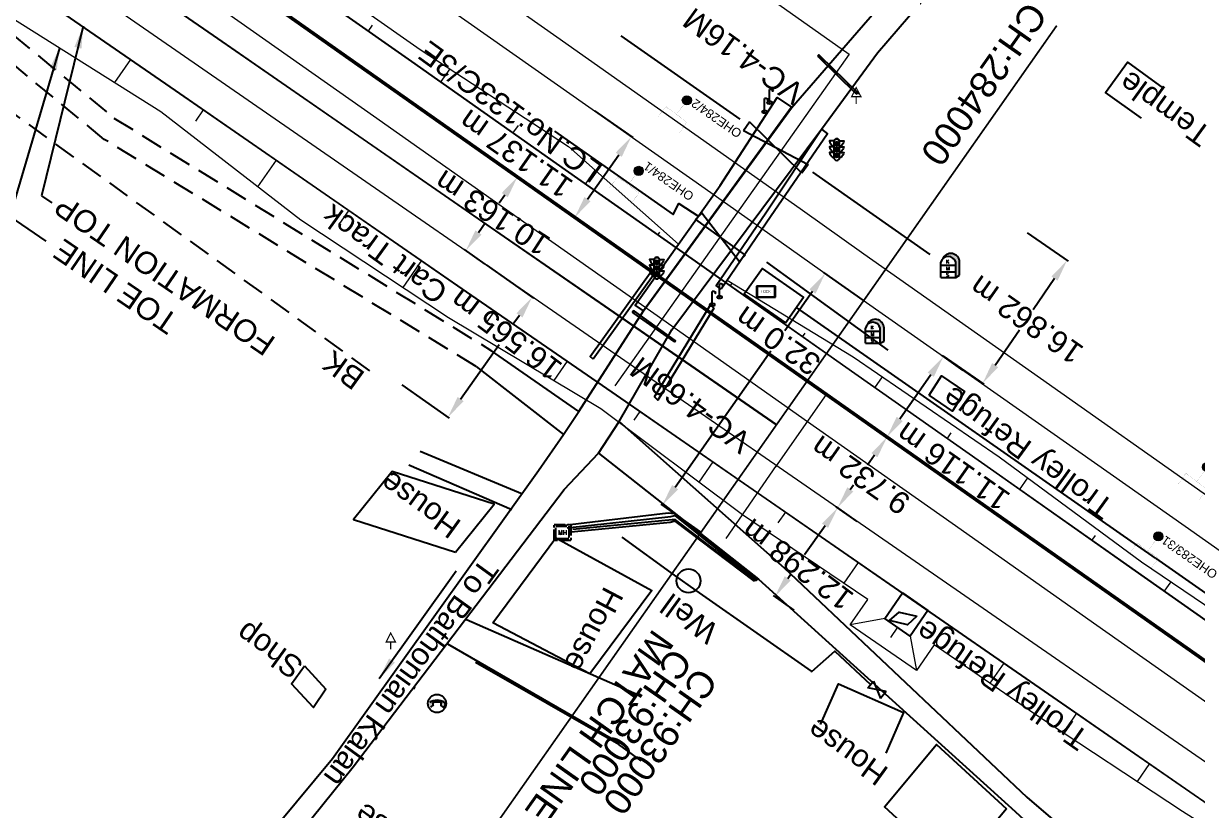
# Model space of a CAD drawing. Header units: metres. Extents: x 644418 to 1306172, y 3366650 to 6747308.
# Drawn here: x 657606.3 to 657739.1, y 3370255.5 to 3370344.5 of the extents above; entities that cross this region are included whole.
import ezdxf
from ezdxf.enums import TextEntityAlignment as Align

# ---------------------------------------------------------------- set-up
doc = ezdxf.new("R2010")
doc.units = ezdxf.units.M
doc.header["$MEASUREMENT"] = 0
for name, pattern in [('CENTER', [2, 1.25, -0.25, 0.25, -0.25]), ('DASHED', [0.75, 0.5, -0.25]), ('PHANTOM', [2.5, 1.25, -0.25, 0.25, -0.25, 0.25, -0.25]), ('PHANTOM2', [1.25, 0.625, -0.125, 0.125, -0.125, 0.125, -0.125])]:
    doc.linetypes.add(name, pattern=pattern)
doc.layers.get('Defpoints').update_dxf_attribs({"lineweight": 0})
for name, color, linetype in [('ARCH', 7, 'Continuous'), ('C-ROAD-CNTR-N', 92, 'Continuous'), ('CART_TRACK', 34, 'Continuous'), ('COMMERCIAL_BLD_PUC', 251, 'Continuous'), ('COMPOUND_WALL', 251, 'Continuous'), ('DFCC Boundary', 6, 'CENTER'), ('Dimension', 10, 'Continuous'), ('DRAIN_BOTTOM', 5, 'Continuous'), ('DRAIN_TOP', 5, 'Continuous'), ('FOOTPATH', 251, 'Continuous'), ('Gate', 251, 'Continuous'), ('GOVT_BUILDING', 251, 'Continuous'), ('GRILL', 251, 'Continuous'), ('KILOMETER_STONE', 251, 'Continuous'), ('LAMP_POST', 7, 'Continuous'), ('LOCK', 251, 'Continuous'), ('Manhole', 251, 'Continuous'), ('MATCH LINE', 7, 'Continuous'), ('PROPOSED DFCC FORMATION LINE', 187, 'Continuous'), ('PROPOSED FORMATION LINE - Connecting line', 187, 'Continuous'), ('PROPOSED FORMATION LINE - PLAN', 187, 'Continuous'), ('RELIGIOUS_PLACE', 251, 'Continuous'), ('RESIDENTIAL_BL_PUC', 251, 'Continuous'), ('RETAINING_WALL', 142, 'Continuous'), ('Side Details', 251, 'Continuous'), ('SIGN_BOARD', 251, 'Continuous'), ('SIGNAL_POST', 8, 'Continuous'), ('SUB_ROAD_EDGE', 34, 'Continuous'), ('TELEPHONE', 251, 'Continuous'), ('Telephone_Pole', 251, 'Continuous'), ('TOPO_GATE', 251, 'Continuous'), ('TOPO_TEXT', 251, 'Continuous'), ('Trolley Refuse', 10, 'Continuous'), ('TROLLEY_STAND', 7, 'Continuous'), ('WELL', 5, 'Continuous')]:
    doc.layers.add(name, color=color, linetype=linetype)
for name, color, linetype, lineweight in [('BOUNDARY DIMENTION', 10, 'Continuous', 0), ('Existing Chainage', 7, 'Continuous', 0), ('Existing IR Track', 143, 'Continuous', 0), ('Existing Railway Boundary', 7, 'CENTER', 0), ('KM STONE', 7, 'Continuous', 0), ('LC DETAILS IN PLAN', 7, 'Continuous', 0), ('OHE MAST', 8, 'Continuous', 0), ('OHE MAST TEXT', 8, 'Continuous', 0), ('PROP-DFC Connecting line', 1, 'Continuous', 0), ('Proposed Chainage', 10, 'Continuous', 0), ('Proposed Chainages Connecting line', 10, 'Continuous', 0), ('PROPOSED DFCC TOE LINE', 239, 'Continuous', 0), ('PROPOSED DFCC TOE LINE - Connecting line', 239, 'Continuous', 0), ('PROPOSED DFCC TOE SLOPES', 239, 'Continuous', 0), ('PROPOSED DFCC TOE SLOPES - Connecting line', 239, 'Continuous', 0), ('PROPOSED DFCC TRACK', 1, 'Continuous', 0)]:
    doc.layers.add(name, color=color, linetype=linetype, lineweight=lineweight)
doc.styles.add('CUT-FILL', font='cut-fill.shx', dxfattribs={"height": 2})
doc.styles.add('notes', font='romans.shx', dxfattribs={"height": 2})
doc.styles.add('ROMANS', font='romans.shx')
doc.styles.get("Standard").update_dxf_attribs({"font": 'arial.ttf'})
doc.styles.add('Style-Arial', font='arial.ttf')
doc.dimstyles.new('DIM', dxfattribs={"dimtxt": 2.5, "dimasz": 2.5, "dimexe": 0.18, "dimexo": 0.0625, "dimgap": 0.09, "dimtad": 0, "dimtih": 1, "dimtoh": 1, "dimdec": 3, "dimzin": 0, "dimdsep": 46, "dimtxsty": 'Standard', "dimcen": 0.09, "dimadec": 0, "dimazin": 0, "dimtfac": 1, "dimtdec": 3, "dimtofl": 0, "dimtmove": 0, "dimatfit": 3, "dimfxl": 1, "dimtolj": 1, "dimtzin": 0, "dimarcsym": 0})
doc.dimstyles.new('ISO-25', dxfattribs={"dimtxt": 2.5, "dimasz": 2.5, "dimexe": 1.25, "dimexo": 0.625, "dimtad": 1, "dimtxsty": 'Standard', "dimcen": 2.5, "dimadec": 0, "dimazin": 0, "dimtfac": 1, "dimtmove": 0, "dimatfit": 3, "dimfxl": 1, "dimarcsym": 0})

# ---------------------------------------------------------------- blocks, each defined once
blk = doc.blocks.new('GT')
at = {"layer": 'Gate'}
for p, q in [((-0.5, -0.5), (-0.5, 0.5)), ((-0.5, 0.5), (0.5, -0.5)), ((0.5, 0.5), (0.5, -0.5))]:
    blk.add_line(p, q, dxfattribs=at)
blk.add_lwpolyline([(0.5, 0.5), (-0.5, -0.5)], dxfattribs=at)
blk = doc.blocks.new('KMS')
blk.add_hatch(color=256).paths.add_polyline_path([(0.84, 1.71), (0.84, 0), (1.28, 0.25), (1.28, 1.71, 0.82134), (-0.65, 2.08, -0.601821)])
for points in [[(-0.84, 0), (-0.84, 1.71)], [(-0.84, 1.38), (0.84, 1.38)], [(0.84, 0), (0.84, 1.71)], [(1.28, 0.25), (1.28, 1.71)], [(-0.84, 0.64), (0.84, 0.64)], [(-0.84, 0), (0.84, 0)], [(0.84, 0), (1.28, 0.25)]]:
    blk.add_lwpolyline(points)
for centre, radius, start, end in [((0.28, 1.7), 1, 0.4859, 158.6661), ((0, 1.5), 0.867, 14.1462, 165.8538)]:
    blk.add_arc(centre, radius, start, end)
at = {"style": 'notes'}
for s, p in [('K', (-0.25, 1.58)), ('S', (-0.25, 0.09)), ('M', (-0.25, 0.81))]:
    blk.add_text(s, height=0.391, dxfattribs=at).set_placement(p)
blk = doc.blocks.new('LOCK')
for p, q in [((-0.98, 0.67, 213), (-0.98, -0.6, 213)), ((1.14, 0.67, 213), (-0.98, 0.67, 213)), ((-0.93, 0.62, 213), (-0.93, -0.55, 213)), ((1.09, 0.62, 213), (-0.93, 0.62, 213)), ((1.09, -0.55, 213), (1.09, 0.62, 213)), ((1.14, -0.6, 213), (1.14, 0.67, 213)), ((-0.98, -0.6, 213), (1.14, -0.6, 213)), ((-0.93, -0.55, 213), (1.09, -0.55, 213))]:
    blk.add_line(p, q)
at = {"style": 'CUT-FILL'}
blk.add_text('LOCK', height=0.3, dxfattribs=at).set_placement((-0.49, -0.1, 213))
blk = doc.blocks.new('LP')
for points in [[(0, 0), (0, 1.5)], [(0.25, 1.35), (0.44, 1.35)]]:
    blk.add_lwpolyline(points)
for centre, radius, start, end in [((0.07, 0.99), 0.519, 57.6425, 97.3165), ((0.34, 1.33), 0.094, 11.7012, 168.0476)]:
    blk.add_arc(centre, radius, start, end)
blk.add_ellipse((0.35, 1.36), major_axis=(0.0017, 0.0438), ratio=0.461056, start_param=1.74022, end_param=4.575836)
at = {"extrusion": (0, 0, -1)}
blk.add_ellipse((0, 0.01), major_axis=(0.308, 0), ratio=0.400495, dxfattribs=at)
blk = doc.blocks.new('MHS')
at = {"layer": 'Manhole', "linetype": 'PHANTOM'}
for points in [[(-0.92, 0.95), (0.96, 0.95), (0.96, -0.87), (-0.92, -0.87)], [(-0.72, 0.75), (0.76, 0.75), (0.76, -0.67), (-0.72, -0.67)]]:
    blk.add_lwpolyline(points, close=True, dxfattribs=at)
at = {"layer": 'Manhole', "linetype": 'PHANTOM', "style": 'ROMANS', "width": 0.9}
blk.add_text('MH', height=0.55, dxfattribs=at).set_placement((0.03, -0.22), align=Align.CENTER)
blk = doc.blocks.new('SIG')
for color, points in [(1, [(-0.22, 0.42, 0.180295), (-0.01, 0.33, -0.00255), (0.01, 0.33, -0.00255), (0.02, 0.33, 0.180295), (0.23, 0.42, -0.002654), (0.25, 0.44, 0.184495), (0.33, 0.65, 1.000001), (-0.32, 0.65, 0.184495), (-0.24, 0.44, -0.002654)]), (2, [(0.23, -0.23, -0.002654), (0.25, -0.21, 0.184495), (0.33, 0.01, 1.000001), (-0.32, 0.01, 0.184495), (-0.24, -0.21, -0.002654), (-0.22, -0.23, 0.180295), (-0.01, -0.32, -0.00255), (0.01, -0.32, -0.00255), (0.02, -0.32, 0.180295)]), (3, [(0.23, -0.88, -0.002654), (0.25, -0.86, 0.184495), (0.33, -0.64, 1.000001), (-0.32, -0.64, 0.184495), (-0.24, -0.86, -0.002654), (-0.22, -0.88, 0.395599)])]:
    blk.add_hatch(color=color).paths.add_polyline_path(points)
for p, q in [((-0.31, 0.98), (-0.32, -0.9)), ((0.33, -0.9), (0.32, 0.98))]:
    blk.add_line(p, q)
for points in [[(-0.31, 0.98), (-0.81, 0.98, 0.198758), (-0.42, 0.41, 0.003814), (-0.31, 0.39, 0.003814)], [(-0.31, 0.33), (-0.81, 0.33, 0.198758), (-0.42, -0.23, 0.003727), (-0.32, -0.26, 0.003727)], [(0.32, 0.98), (0.82, 0.98, -0.198758), (0.44, 0.41, -0.003814), (0.32, 0.39, -0.003814)], [(0.32, 0.33), (0.82, 0.33, -0.198758), (0.44, -0.23, -0.003727), (0.33, -0.26, -0.003727)], [(-0.32, -0.32), (-0.81, -0.32, 0.198758), (-0.42, -0.88, 0.003639), (-0.32, -0.9)], [(0.33, -0.32), (0.82, -0.32, -0.198758), (0.44, -0.88, -0.003639), (0.33, -0.9)]]:
    blk.add_lwpolyline(points, format="xyb")
for centre, radius, start, end in [((0.01, 0.91), 0.324, 12.4049, 167.5951), ((0.01, 0.81), 0.357, 27.7578, 152.2422), ((0.01, -0.9), 0.324, 181.4572, 358.5428)]:
    blk.add_arc(centre, radius, start, end)
blk = doc.blocks.new('TP')
at = {"layer": 'Telephone_Pole'}
blk.add_hatch(color=8, dxfattribs=at).paths.add_polyline_path([(0.49, 0.08, -0.516403), (0.5, 0.04, 0.157799), (0.42, -0.19, 0.257253), (0.43, -0.21), (0.7, -0.4, 0.297943), (0.73, -0.4, 0.213635), (0.94, -0.09, 0.292624), (0.86, 0.1, 0.314672), (-0.86, 0.1, 0.297888), (-0.94, -0.1, 0.205841), (-0.73, -0.4, 0.297943), (-0.7, -0.4), (-0.43, -0.21, 0.257253), (-0.42, -0.19, 0.155164), (-0.5, 0.04, -0.510878), (-0.49, 0.08, -0.167449)])
at = {"layer": 'Telephone_Pole', "color": 8}
for p, q in [((-0.7, -0.4), (-0.43, -0.21)), ((-0.44, -0.22), (-0.44, -0.22)), ((0.7, -0.4), (0.43, -0.21)), ((0.44, -0.22), (0.44, -0.22))]:
    blk.add_line(p, q, dxfattribs=at)
blk.add_circle((0, 0), 1.03, dxfattribs=at)
for centre, radius, start, end in [((0.01, -1.13), 1.5, 55.3659, 125.2353), ((-0.48, 0.05), 0.0243, 109.2181, 217.464), ((-0.82, -0.21), 0.402, 2.1844, 37.464), ((0.01, -1.34), 1.5, 71.1943, 109.2181), ((0.82, -0.21), 0.402, 141.9464, 177.8156), ((0.48, 0.06), 0.0243, 321.9464, 71.1943), ((0.75, -0.06), 0.194, 350.1231, 55.3659), ((-0.44, -0.19), 0.0258, 304.4776, 2.1844), ((0.44, -0.19), 0.0258, 177.8156, 235.5224), ((0.72, -0.38), 0.0258, 235.5224, 301.8866), ((0.49, -0.01), 0.462, 301.8866, 350.1231)]:
    blk.add_arc(centre, radius, start, end, dxfattribs=at)
blk = doc.blocks.new('TSB')
at = {"const_width": 0.132}
blk.add_lwpolyline([(-0.51, 0.84), (0.54, 0.84), (0, 1.85)], close=True, dxfattribs=at)
at = {"const_width": 0.142}
blk.add_lwpolyline([(0, 0.84), (0, 0)], dxfattribs=at)
blk = doc.blocks.new('OHE MAST')
h = blk.add_hatch(color=256)
edge = h.paths.add_edge_path()
edge.add_arc((0, 0), 0.514, 0, 360)
at = {"const_width": 0.01, "flags": 128}
for points in [[(1.5, 3.5), (1.5, 2), (-1.5, 2), (-1.5, 3.5)], [(0, 2), (0, 0)]]:
    blk.add_lwpolyline(points, dxfattribs=at)
blk.add_circle((0, 0), 0.514)
blk = doc.blocks.new('KM POST PLAN')
at = {"extrusion": (0, 0, -1)}
h = blk.add_hatch(color=256, dxfattribs=at)
h.paths.add_polyline_path([(0, -20), (0, -8.47), (3, -8.47), (3, -20)])
h.paths.add_polyline_path([(0, -8.47), (0, 0), (6.25, -8.47), (3, -8.47)], flags=16)
at = {"flags": 128}
for points in [[(0, 0), (-6.25, -8.47), (6.25, -8.47)], [(0, 0), (0, -20)], [(0, 0), (6.25, -8.47)], [(3, -8.47), (3, -20), (-3, -20), (-3, -8.47)]]:
    blk.add_lwpolyline(points, dxfattribs=at)
at = {"style": 'Style-Arial'}
blk.add_attdef('KM-POST', text='', height=6, dxfattribs=at).set_placement((0, -26, -263.95), align=Align.MIDDLE_CENTER)
blk = doc.blocks.new('*D1666')
at = {"layer": 'Defpoints', "color": 0, "transparency": 16777216}
for p in [(657710.35, 3370306.85), (657712.63, 3370305.24), (657706.24, 3370296.15)]:
    blk.add_point(p, dxfattribs=at)
at = {"layer": 'Dimension', "color": 0, "lineweight": -2, "transparency": 16777216}
for p, q in [((657712.58, 3370305.28), (657710.2, 3370306.95)), ((657705.4, 3370299.8), (657708.91, 3370304.8)), ((657706.19, 3370296.18), (657703.81, 3370297.85))]:
    blk.add_line(p, q, dxfattribs=at)
at = {"layer": 'Dimension', "color": 0, "transparency": 16777216}
for points in [[(657708.57, 3370305.04), (657709.26, 3370304.56), (657710.35, 3370306.85)], [(657705.06, 3370300.04), (657705.74, 3370299.56), (657703.96, 3370297.75)]]:
    blk.add_solid(points, dxfattribs=at)
at = {"layer": 'Dimension', "color": 0, "lineweight": 0, "transparency": 16777216, "insert": (657711.42, 3370294.41), "char_height": 2.5, "attachment_point": 5, "rotation": 145}
blk.add_mtext('\\A1;11.116 m', dxfattribs=at)
blk = doc.blocks.new('*D1667')
at = {"layer": 'Defpoints', "color": 0, "transparency": 16777216}
for p in [(657662.19, 3370327.14), (657664.44, 3370325.55), (657658.59, 3370317.24)]:
    blk.add_point(p, dxfattribs=at)
at = {"layer": 'Dimension', "color": 0, "lineweight": -2, "transparency": 16777216}
for p, q in [((657664.39, 3370325.59), (657662.05, 3370327.24)), ((657660.75, 3370325.09), (657660.12, 3370324.19)), ((657657.78, 3370320.87), (657658.55, 3370321.96)), ((657658.54, 3370317.28), (657656.2, 3370318.93))]:
    blk.add_line(p, q, dxfattribs=at)
at = {"layer": 'Dimension', "color": 0, "transparency": 16777216}
for points in [[(657660.41, 3370325.33), (657661.1, 3370324.85), (657662.19, 3370327.14)], [(657657.44, 3370321.11), (657658.12, 3370320.63), (657656.35, 3370318.82)]]:
    blk.add_solid(points, dxfattribs=at)
at = {"layer": 'Dimension', "color": 0, "lineweight": 0, "transparency": 16777216, "insert": (657659.34, 3370323.07), "char_height": 2.5, "attachment_point": 5, "rotation": 147}
blk.add_mtext('\\A1;10.163 m', dxfattribs=at)
blk = doc.blocks.new('*D1725')
at = {"layer": 'Defpoints', "color": 0, "transparency": 16777216}
for p in [(657670.84, 3370334.67), (657675.07, 3370331.7), (657664.44, 3370325.55)]:
    blk.add_point(p, dxfattribs=at)
at = {"layer": 'Dimension', "color": 0, "lineweight": -2, "transparency": 16777216}
for p, q in [((657670.89, 3370334.63), (657675.22, 3370331.59)), ((657670.11, 3370324.63), (657673.64, 3370329.65)), ((657664.5, 3370325.52), (657668.82, 3370322.48))]:
    blk.add_line(p, q, dxfattribs=at)
at = {"layer": 'Dimension', "color": 0, "transparency": 16777216}
for points in [[(657673.3, 3370329.89), (657673.98, 3370329.41), (657675.07, 3370331.7)], [(657669.77, 3370324.87), (657670.45, 3370324.39), (657668.67, 3370322.58)]]:
    blk.add_solid(points, dxfattribs=at)
at = {"layer": 'Dimension', "color": 0, "lineweight": 0, "transparency": 16777216, "insert": (657662, 3370329.74), "char_height": 2.5, "attachment_point": 5, "rotation": 145}
blk.add_mtext('\\A1;11.137 m', dxfattribs=at)
blk = doc.blocks.new('*D1726')
at = {"layer": 'Defpoints', "color": 0, "transparency": 16777216}
for p in [(657703.98, 3370297.74), (657706.24, 3370296.15), (657700.64, 3370288.19)]:
    blk.add_point(p, dxfattribs=at)
at = {"layer": 'Dimension', "color": 0, "lineweight": -2, "transparency": 16777216}
for p, q in [((657706.19, 3370296.18), (657703.83, 3370297.84)), ((657702.54, 3370295.7), (657701.75, 3370294.57)), ((657699.82, 3370291.83), (657700.18, 3370292.34)), ((657700.59, 3370288.22), (657698.23, 3370289.88))]:
    blk.add_line(p, q, dxfattribs=at)
at = {"layer": 'Dimension', "color": 0, "transparency": 16777216}
for points in [[(657702.2, 3370295.94), (657702.88, 3370295.46), (657703.98, 3370297.74)], [(657699.48, 3370292.07), (657700.16, 3370291.59), (657698.38, 3370289.78)]]:
    blk.add_solid(points, dxfattribs=at)
at = {"layer": 'Dimension', "color": 0, "lineweight": 0, "transparency": 16777216, "insert": (657700.96, 3370293.45), "char_height": 2.5, "attachment_point": 5, "rotation": 145}
blk.add_mtext('\\A1;9.732 m', dxfattribs=at)
blk = doc.blocks.new('*D1544')
at = {"layer": 'Defpoints', "color": 0, "linetype": 'ByBlock', "ltscale": 0.5, "transparency": 16777216}
for p in [(657719.75, 3370320.85), (657724.32, 3370317.71), (657710.2, 3370306.95)]:
    blk.add_point(p, dxfattribs=at)
at = {"layer": 'Existing Railway Boundary', "color": 0, "linetype": 'ByBlock', "lineweight": -2, "ltscale": 0.5, "transparency": 16777216}
for p, q in [((657719.8, 3370320.82), (657724.46, 3370317.61)), ((657722.9, 3370315.65), (657720.48, 3370312.13)), ((657716.19, 3370305.87), (657718.94, 3370309.88)), ((657710.26, 3370306.91), (657714.92, 3370303.71))]:
    blk.add_line(p, q, dxfattribs=at)
at = {"layer": 'Existing Railway Boundary', "color": 0, "linetype": 'ByBlock', "ltscale": 0.5, "transparency": 16777216}
for points in [[(657722.56, 3370315.89), (657723.25, 3370315.42), (657724.32, 3370317.71)], [(657715.85, 3370306.11), (657716.53, 3370305.64), (657714.77, 3370303.81)]]:
    blk.add_solid(points, dxfattribs=at)
at = {"layer": 'Existing Railway Boundary', "color": 0, "linetype": 'ByBlock', "ltscale": 0.5, "transparency": 16777216, "insert": (657719.71, 3370311), "char_height": 2.5, "attachment_point": 5, "rotation": 145}
blk.add_mtext('\\A1;16.862 m', dxfattribs=at)
blk = doc.blocks.new('*D1781')
at = {"layer": 'Defpoints', "color": 0, "linetype": 'Continuous', "ltscale": 0.5, "transparency": 16777216}
for p in [(657701.34, 3370313.18), (657678.57, 3370290.05), (657682.92, 3370286.99)]:
    blk.add_point(p, dxfattribs=at)
at = {"layer": 'DFCC Boundary', "color": 0, "linetype": 'Continuous', "lineweight": -2, "ltscale": 0.5, "transparency": 16777216}
for p, q in [((657701.29, 3370313.21), (657696.84, 3370316.34)), ((657695.54, 3370314.19), (657692.42, 3370309.75)), ((657680.01, 3370292.09), (657690.84, 3370307.51)), ((657682.87, 3370287.02), (657678.42, 3370290.15))]:
    blk.add_line(p, q, dxfattribs=at)
at = {"layer": 'DFCC Boundary', "color": 0, "linetype": 'Continuous', "ltscale": 0.5, "transparency": 16777216}
for points in [[(657695.2, 3370314.43), (657695.89, 3370313.95), (657696.98, 3370316.24)], [(657679.67, 3370292.33), (657680.35, 3370291.85), (657678.57, 3370290.05)]]:
    blk.add_solid(points, dxfattribs=at)
at = {"layer": 'DFCC Boundary', "color": 0, "linetype": 'Continuous', "ltscale": 0.5, "transparency": 16777216, "insert": (657691.63, 3370308.63), "char_height": 2.5, "attachment_point": 5, "rotation": 145}
blk.add_mtext('\\A1;32.0 m', dxfattribs=at)
blk = doc.blocks.new('*D1805')
at = {"layer": 'BOUNDARY DIMENTION', "color": 0, "lineweight": -2, "transparency": 16777216}
for p, q in [((657700.59, 3370288.22), (657698.26, 3370289.88)), ((657696.96, 3370287.73), (657694.64, 3370284.45)), ((657692.75, 3370281.78), (657693.06, 3370282.22)), ((657693.49, 3370278.19), (657691.15, 3370279.84))]:
    blk.add_line(p, q, dxfattribs=at)
at = {"layer": 'BOUNDARY DIMENTION', "color": 0, "transparency": 16777216}
for points in [[(657696.62, 3370287.97), (657697.3, 3370287.49), (657698.41, 3370289.77)], [(657692.41, 3370282.02), (657693.09, 3370281.54), (657691.3, 3370279.74)]]:
    blk.add_solid(points, dxfattribs=at)
at = {"layer": 'Defpoints', "color": 0, "transparency": 16777216}
for p in [(657700.65, 3370288.19), (657691.3, 3370279.74), (657693.54, 3370278.15)]:
    blk.add_point(p, dxfattribs=at)
at = {"layer": 'BOUNDARY DIMENTION', "color": 0, "transparency": 16777216, "insert": (657693.85, 3370283.34), "char_height": 2.5, "attachment_point": 5, "rotation": 143}
blk.add_mtext('\\A1;12.298 m', dxfattribs=at)
blk = doc.blocks.new('*D1806')
at = {"layer": 'BOUNDARY DIMENTION', "color": 0, "lineweight": -2, "transparency": 16777216}
for p, q in [((657658.65, 3370317.2), (657664, 3370313.45)), ((657662.42, 3370311.5), (657661.68, 3370310.46)), ((657655.77, 3370302.04), (657660.11, 3370308.22)), ((657649.13, 3370303.65), (657654.48, 3370299.89))]:
    blk.add_line(p, q, dxfattribs=at)
at = {"layer": 'BOUNDARY DIMENTION', "color": 0, "transparency": 16777216}
for points in [[(657662.08, 3370311.74), (657662.76, 3370311.26), (657663.85, 3370313.55)], [(657655.43, 3370302.28), (657656.11, 3370301.8), (657654.33, 3370299.99)]]:
    blk.add_solid(points, dxfattribs=at)
at = {"layer": 'Defpoints', "color": 0, "transparency": 16777216}
for p in [(657658.6, 3370317.24), (657649.08, 3370303.68), (657654.33, 3370299.99)]:
    blk.add_point(p, dxfattribs=at)
at = {"layer": 'BOUNDARY DIMENTION', "color": 0, "transparency": 16777216, "insert": (657660.9, 3370309.34), "char_height": 2.5, "attachment_point": 5, "rotation": 143}
blk.add_mtext('\\A1;16.565 m', dxfattribs=at)

msp = doc.modelspace()

# ---------------------------------------------------------------- linework, layer by layer
at = {"layer": 'ARCH', "linetype": 'Continuous'}
for points in [[(657696.126, 3370340.796, 270.432), (657696.264, 3370340.661, 270.43), (657696.401, 3370340.803, 270.431), (657696.263, 3370340.938, 270.431)], [(657700.595, 3370336.493, 270.483), (657700.44, 3370336.576, 270.502), (657700.544, 3370336.764, 270.487), (657700.6999, 3370336.6805, 270.487)], [(657675.265, 3370311.799, 269.747), (657675.368, 3370311.959, 269.756), (657675.299, 3370312.015, 269.755), (657675.1959, 3370311.8548, 269.755)], [(657679.891, 3370308.532, 269.757), (657679.985, 3370308.656, 269.765), (657680.074, 3370308.635, 269.765), (657679.9799, 3370308.5108, 269.765)]]:
    msp.add_polyline3d(points, close=True, dxfattribs=at)
for points in [[(657700.44, 3370336.576, 270.502), (657696.264, 3370340.661, 270.43)], [(657696.401, 3370340.803, 270.431), (657700.544, 3370336.764, 270.487)], [(657679.891, 3370308.532, 269.757), (657675.265, 3370311.799, 269.747)], [(657675.368, 3370311.959, 269.756), (657679.985, 3370308.656, 269.765)]]:
    msp.add_polyline3d(points, dxfattribs=at)
at = {"layer": 'C-ROAD-CNTR-N', "color": 4, "linetype": 'Continuous', "lineweight": 50, "flags": 128}
msp.add_lwpolyline([(657778.5108, 3370245.3088), (656518.9277, 3371131.4062)], dxfattribs=at)
at = {"layer": 'CART_TRACK', "color": 88, "linetype": 'DASHED', "ltscale": 5}
for points in [[(657552.049, 3370382.612), (657563.316, 3370377.859), (657588.37, 3370358.882), (657605.119, 3370343.239), (657616.564, 3370333.797), (657659.263, 3370307.509)], [(657657.515, 3370305.729), (657615.478, 3370331.391), (657604.033, 3370340.833), (657587.126, 3370356.603), (657562.791, 3370375.904), (657551.227, 3370380.538)]]:
    msp.add_lwpolyline(points, dxfattribs=at)
at = {"layer": 'CART_TRACK', "linetype": 'Continuous'}
for points in [[(657669.139, 3370300.654, 269.051), (657659.263, 3370307.509, 268.513)], [(657657.515, 3370305.729, 268.635), (657667.387, 3370298.034, 268.932)]]:
    msp.add_polyline3d(points, dxfattribs=at)
at = {"layer": 'COMMERCIAL_BLD_PUC', "linetype": 'Continuous'}
msp.add_polyline3d([(657638.114, 3370271.878, 267.668), (657640.537, 3370269.259, 266.963), (657639.125, 3370267.198, 266.769), (657636.6552, 3370269.8676, 266.769)], close=True, dxfattribs=at)
at = {"layer": 'COMPOUND_WALL', "color": 88, "linetype": 'DASHED', "ltscale": 5}
msp.add_lwpolyline([(657645.49, 3370305.248), (657592.852, 3370343.25), (657560.624, 3370368.515), (657545.212, 3370376.921), (657529.897, 3370387.779)], dxfattribs=at)
at = {"layer": 'COMPOUND_WALL', "ltscale": 5}
msp.add_lwpolyline([(657673.997, 3370286.443), (657679.899, 3370282.157), (657682.339, 3370280.427), (657683.093, 3370279.868), (657695.384, 3370271.31), (657695.451, 3370271.237), (657698.076, 3370273.536), (657702.119, 3370269.798)], dxfattribs=at)
at = {"layer": 'COMPOUND_WALL', "linetype": 'Continuous'}
for points in [[(657734.3175, 3370284.0645, 269.831), (657693.7278, 3370312.4075, 271.5315)], [(657734.3175, 3370284.0645, 269.831), (657809.877, 3370231.192, 269.827)], [(657676.159, 3370261.163, 269.053), (657673.67, 3370262.997, 268.547), (657657.465, 3370272.266, 267.618)]]:
    msp.add_polyline3d(points, dxfattribs=at)
at = {"layer": 'DRAIN_BOTTOM', "linetype": 'Continuous'}
for points in [[(657667.802, 3370287.474, 268.632), (657679.5296, 3370288.7742, 268.692), (657679.9636, 3370288.8802, 268.692), (657689.17, 3370281.516, 268.637)], [(657689.05, 3370281.49, 268.635), (657680.0646, 3370288.4062, 268.687), (657679.6786, 3370288.4012, 268.69), (657668.468, 3370287.309, 268.627)]]:
    msp.add_polyline3d(points, dxfattribs=at)
at = {"layer": 'DRAIN_TOP', "linetype": 'Continuous'}
for points in [[(657667.522, 3370287.809, 268.658), (657679.2336, 3370289.1742, 268.771), (657679.9896, 3370289.1202, 268.844), (657689.29, 3370281.521, 268.675)], [(657689.004, 3370281.472, 268.742), (657680.0026, 3370288.2592, 268.717), (657679.4706, 3370288.1072, 268.719), (657668.26, 3370287.015, 268.656)]]:
    msp.add_polyline3d(points, dxfattribs=at)
at = {"layer": 'Existing Chainage', "color": 0, "linetype": 'Continuous', "lineweight": 13, "flags": 128}
msp.add_lwpolyline([(657709.9562, 3370325.4514), (657701.3359, 3370313.1759)], dxfattribs=at)
at = {"layer": 'Existing IR Track', "flags": 128}
for points in [[(657479.0837, 3370469.6367), (657494.7503, 3370458.6204), (657510.4913, 3370447.5518), (657525.4845, 3370436.9769), (657540.4973, 3370426.3881), (657556.0263, 3370415.4584), (657571.5612, 3370404.5246), (657590.1621, 3370391.4214), (657608.7088, 3370378.3564), (657626.8917, 3370365.5584), (657645.0301, 3370352.7918), (657664.2026, 3370339.3306), (657683.4064, 3370325.8475), (657691.9961, 3370319.7715), (657698.7344, 3370315.0051), (657718.9308, 3370300.8201), (657737.6617, 3370287.6666), (657758.3662, 3370273.0929)], [(657497.1396, 3370462.1882), (657512.972, 3370451.059), (657527.89, 3370440.5672), (657542.9134, 3370430.0012), (657558.4511, 3370419.0771), (657573.8937, 3370408.2198), (657592.6018, 3370395.0611), (657611.2076, 3370381.9743), (657629.3453, 3370369.2203), (657647.5328, 3370356.4313), (657666.6418, 3370342.9742), (657685.8393, 3370329.4548), (657694.4109, 3370323.3752), (657701.3528, 3370318.4518), (657721.3174, 3370304.3853), (657740.3374, 3370290.9845)]]:
    msp.add_lwpolyline(points, dxfattribs=at)
at = {"layer": 'FOOTPATH', "linetype": 'Continuous'}
msp.add_polyline3d([(657676.449, 3370312.031, 270.048), (657675.492, 3370312.657, 270.082), (657685.11, 3370326.159, 270.391), (657691.564, 3370336.124, 270.483), (657693.16, 3370335.017, 270.506)], close=True, dxfattribs=at)
msp.add_polyline3d([(657685.205, 3370314.459, 270.387), (657684.668, 3370314.893, 270.359), (657690.262, 3370323.08, 270.383), (657696.551, 3370332.558, 270.418), (657697.239, 3370332.012, 270.409), (657690.799, 3370322.646, 270.411), (657685.205, 3370314.459, 270.387)], dxfattribs=at)
at = {"layer": 'GOVT_BUILDING', "linetype": 'Continuous'}
msp.add_polyline3d([(657692.482, 3370310.646, 271.543), (657694.545, 3370313.563, 271.524), (657689.9, 3370316.809, 271.668), (657687.837, 3370313.892, 271.668)], close=True, dxfattribs=at)
at = {"layer": 'GRILL', "linetype": 'Continuous'}
for points in [[(657687.363, 3370333.674, 269.707), (657673.927, 3370343.1, 269.073)], [(657666.376, 3370332.316, 269.046), (657679.812, 3370322.89, 269.68), (657680.424, 3370324.15, 268.995), (657682.681, 3370322.685, 269.547)], [(657708.858, 3370318.37, 269.212), (657695.594, 3370327.699, 270.261)], [(657704.116, 3370307.555, 269.233), (657690.3912, 3370317.5235, 269.891)]]:
    msp.add_polyline3d(points, dxfattribs=at)
at = {"layer": 'LC DETAILS IN PLAN', "linetype": 'Continuous', "lineweight": 0, "flags": 128}
msp.add_lwpolyline([(657717.5071, 3370388.5422), (657689.1712, 3370348.4833), (657699.7011, 3370341.0349), (657673.1849, 3370303.5484)], dxfattribs=at)
at = {"layer": 'MATCH LINE', "linetype": 'PHANTOM2', "ltscale": 15, "const_width": 0.2}
msp.add_lwpolyline([(657723.157, 3370344.2462), (657653.9398, 3370245.6968)], dxfattribs=at)
at = {"layer": 'PROP-DFC Connecting line', "color": 12, "linetype": 'Continuous', "lineweight": 0, "flags": 128}
msp.add_lwpolyline([(658000.7126, 3370086.1784), (657884.9972, 3370169.5125), (657882.9685, 3370170.9735), (657880.9398, 3370172.4344), (657878.911, 3370173.8952), (657876.882, 3370175.3558), (657874.8529, 3370176.8161), (657872.8235, 3370178.2761), (657870.7939, 3370179.7358), (657868.7639, 3370181.195, 0.00226771), (657794.8647, 3370233.7958), (657792.8212, 3370235.2361), (657790.7775, 3370236.6759), (657788.7334, 3370238.1153), (657786.6892, 3370239.5543), (657784.6447, 3370240.9932), (657782.6002, 3370242.4318), (657780.5555, 3370243.8703), (657778.5107, 3370245.3088), (656518.9277, 3371131.4062)], format="xyb", dxfattribs=at)
at = {"layer": 'Proposed Chainage', "lineweight": 0, "flags": 128}
msp.add_lwpolyline([(657685.789, 3370286.2975), (657691.4734, 3370294.5247)], dxfattribs=at)
at = {"layer": 'Proposed Chainages Connecting line', "lineweight": 0, "flags": 128}
msp.add_lwpolyline([(657691.3859, 3370294.3732), (657697.1397, 3370302.5521)], dxfattribs=at)
at = {"layer": 'PROPOSED DFCC FORMATION LINE', "lineweight": 0, "flags": 128}
for points in [[(657691.4361, 3370299.1086), (657677.1508, 3370308.9789), (657660.6964, 3370320.3479), (657644.2421, 3370331.7169), (657627.7877, 3370343.0859), (657611.3334, 3370354.4549), (657594.879, 3370365.8239), (657578.4246, 3370377.1929), (657561.9703, 3370388.5619), (657545.5159, 3370399.9309), (657544.8012, 3370400.4247), (657534.1698, 3370407.7704), (657529.0616, 3370411.2999), (657523.5383, 3370415.1161), (657512.6072, 3370422.6689), (657496.1529, 3370434.0379), (657479.6985, 3370445.4069), (657463.2441, 3370456.7759), (657446.7898, 3370468.1449)], [(657691.4649, 3370299.1494), (657677.1792, 3370309.02), (657660.7248, 3370320.389), (657644.2705, 3370331.758), (657627.8161, 3370343.127), (657611.3618, 3370354.496), (657594.9074, 3370365.865), (657578.4531, 3370377.234), (657561.9987, 3370388.603), (657545.5443, 3370399.972), (657544.8296, 3370400.4658), (657534.1982, 3370407.8116), (657529.09, 3370411.341), (657523.5667, 3370415.1573), (657512.6356, 3370422.71), (657496.1813, 3370434.079), (657479.7269, 3370445.448), (657463.2726, 3370456.817), (657446.8182, 3370468.186)], [(657748.3708, 3370271.0968), (657732.0129, 3370282.6042), (657715.6551, 3370294.1117), (657699.2973, 3370305.6192), (657682.9395, 3370317.1266), (657666.5817, 3370328.6341), (657650.2239, 3370340.1416), (657633.8661, 3370351.6491), (657617.5082, 3370363.1565), (657601.1504, 3370374.664), (657584.7926, 3370386.1715), (657568.4348, 3370397.6789), (657552.077, 3370409.1864), (657550.2499, 3370410.4717), (657535.7192, 3370420.6939), (657533.8921, 3370421.9792), (657519.3614, 3370432.2014), (657503.0035, 3370443.7088), (657486.6457, 3370455.2163), (657470.2879, 3370466.7238)], [(657740.864, 3370255.7799), (657738.6764, 3370257.2914), (657722.2221, 3370268.6604), (657705.7677, 3370280.0294), (657689.3133, 3370291.3984), (657672.859, 3370302.7674), (657656.4046, 3370314.1364), (657639.9503, 3370325.5054), (657623.4959, 3370336.8744), (657607.0416, 3370348.2434), (657590.5872, 3370359.6124), (657574.1328, 3370370.9814), (657557.6785, 3370382.3504), (657541.2241, 3370393.7194), (657540.5094, 3370394.2132), (657529.878, 3370401.5589), (657524.7698, 3370405.0884), (657519.2465, 3370408.9046), (657508.3154, 3370416.4574), (657491.8611, 3370427.8264), (657475.4067, 3370439.1954), (657458.9523, 3370450.5644), (657442.498, 3370461.9334)], [(657740.8924, 3370255.821), (657738.7048, 3370257.3325), (657722.2505, 3370268.7015), (657705.7961, 3370280.0705), (657689.3418, 3370291.4395), (657672.8874, 3370302.8085), (657656.433, 3370314.1775), (657639.9787, 3370325.5465), (657623.5243, 3370336.9155), (657607.07, 3370348.2845), (657590.6156, 3370359.6535), (657574.1613, 3370371.0225), (657557.7069, 3370382.3915), (657541.2525, 3370393.7605), (657540.5378, 3370394.2543), (657529.9064, 3370401.6), (657524.7982, 3370405.1295), (657519.2749, 3370408.9458), (657508.3438, 3370416.4985), (657491.8895, 3370427.8675), (657475.4351, 3370439.2365), (657458.9808, 3370450.6055), (657442.5264, 3370461.9745)]]:
    msp.add_lwpolyline(points, dxfattribs=at)
at = {"layer": 'PROPOSED DFCC TOE LINE', "lineweight": 0, "flags": 128}
for points in [[(657701.7844, 3370279.3976), (657687.6282, 3370288.9595), (657671.6054, 3370300.953), (657654.3979, 3370311.2321), (657637.6985, 3370322.2464), (657621.8626, 3370334.5104), (657604.9208, 3370345.174), (657588.4186, 3370356.4738), (657571.8229, 3370367.6381), (657555.4236, 3370379.0869), (657544.2923, 3370388.3927)], [(657709.3059, 3370274.2597), (657707.3056, 3370271.3647), (657699.8118, 3370276.5425), (657701.7844, 3370279.3976)], [(657703.7131, 3370277.2556), (657699.8118, 3370276.5425)], [(657706.5926, 3370275.266), (657707.3056, 3370271.3647)], [(657861.4331, 3370164.0706), (657849.7776, 3370171.9762), (657833.9116, 3370184.1814), (657831.464, 3370186.3625), (657818.8445, 3370197.5113), (657816.2631, 3370199.4991), (657802.8657, 3370209.5353), (657796.4535, 3370214.2326), (657786.663, 3370221.2431), (657776.3118, 3370228.4951), (657770.2612, 3370232.6665), (657756.049, 3370242.5844), (657753.8799, 3370244.1199), (657739.6297, 3370253.9935), (657737.3856, 3370255.4232), (657720.6896, 3370266.4425), (657709.3059, 3370274.2597)]]:
    msp.add_lwpolyline(points, dxfattribs=at)
at = {"layer": 'PROPOSED DFCC TOE LINE - Connecting line', "lineweight": 0, "flags": 128}
for points in [[(657474.3531, 3370465.0142), (657487.1583, 3370455.9449), (657503.5204, 3370444.4436), (657519.8438, 3370432.8871), (657534.3678, 3370422.6553), (657536.1942, 3370421.3691), (657550.7356, 3370411.1621), (657552.5809, 3370409.9028), (657568.997, 3370398.4781), (657585.5313, 3370387.2215), (657602.0613, 3370375.9588), (657618.464, 3370364.5152), (657633.3393, 3370354.083), (657635.3654, 3370356.951), (657640.9886, 3370352.9787), (657638.9756, 3370350.1292), (657651.2112, 3370341.545), (657667.9518, 3370330.5817), (657680.3922, 3370319.5361)], [(657685.8932, 3370315.4662), (657700.1469, 3370306.8269), (657716.6357, 3370295.5056), (657732.7508, 3370283.6531), (657749.3154, 3370272.4396)]]:
    msp.add_lwpolyline(points, dxfattribs=at)
at = {"layer": 'PROPOSED DFCC TOE SLOPES', "linetype": 'Continuous', "lineweight": 0, "flags": 128}
for points in [[(657618.442, 3370340.4271), (657616.6297, 3370337.8041)], [(657626.6692, 3370334.7426), (657625.7792, 3370333.4545)], [(657634.8964, 3370329.0581), (657632.8072, 3370326.0344)], [(657643.1236, 3370323.3736), (657642.0069, 3370321.7574)], [(657651.3507, 3370317.6891), (657649.2399, 3370314.6341)], [(657659.5779, 3370312.0046), (657658.6323, 3370310.636)], [(657667.8051, 3370306.3201), (657666.2905, 3370304.1279)], [(657676.0323, 3370300.6356), (657675.35, 3370299.6482)], [(657684.2595, 3370294.9511), (657682.6792, 3370292.664)], [(657692.4866, 3370289.2666), (657691.6413, 3370288.0432)], [(657700.7138, 3370283.5821), (657699.0832, 3370281.2221)], [(657705.1528, 3370276.2608), (657704.3591, 3370275.1122)], [(657717.1682, 3370272.2131), (657715.5972, 3370269.9394)], [(657725.3954, 3370266.5286), (657724.638, 3370265.4325)], [(657733.6225, 3370260.8441), (657732.2286, 3370258.8268)]]:
    msp.add_lwpolyline(points, dxfattribs=at)
at = {"layer": 'PROPOSED DFCC TOE SLOPES - Connecting line', "linetype": 'Continuous', "lineweight": 0, "flags": 128}
for points in [[(657645.3291, 3370343.585), (657645.8206, 3370344.2836)], [(657653.508, 3370337.8312), (657654.5722, 3370339.3439)], [(657661.6869, 3370332.0775), (657662.3147, 3370332.9699)], [(657669.8658, 3370326.3238), (657670.9737, 3370327.8986)], [(657678.0447, 3370320.57), (657678.2722, 3370320.8933)], [(657686.2237, 3370314.8163), (657686.4454, 3370315.1315)], [(657694.4026, 3370309.0626), (657694.7098, 3370309.4993)], [(657702.5815, 3370303.3088), (657703.4574, 3370304.5539)], [(657710.7604, 3370297.5551), (657711.2311, 3370298.2242)], [(657718.9393, 3370291.8013), (657719.8711, 3370293.126)], [(657727.1182, 3370286.0476), (657727.5234, 3370286.6237)], [(657735.2971, 3370280.2939), (657736.0765, 3370281.4018)]]:
    msp.add_lwpolyline(points, dxfattribs=at)
at = {"layer": 'PROPOSED DFCC TRACK', "color": 12, "flags": 128}
msp.add_lwpolyline([(658289.6175, 3369874.2512), (657836.5764, 3370193.6147), (657834.533, 3370195.0552), (657832.4896, 3370196.4955), (657830.4462, 3370197.9357), (657828.4026, 3370199.3757), (657826.3588, 3370200.8155), (657824.3148, 3370202.2549), (657822.2705, 3370203.694), (657820.2259, 3370205.1326, 0.0018521), (657759.4746, 3370247.5317), (657757.4191, 3370248.9547), (657755.3632, 3370250.3772), (657753.3071, 3370251.7993), (657751.2508, 3370253.221), (657749.1943, 3370254.6426), (657747.1376, 3370256.0639), (657745.0809, 3370257.4851), (657743.0241, 3370258.9062), (656537.4002, 3371091.9218)], format="xyb", dxfattribs=at)
at = {"layer": 'PROPOSED FORMATION LINE - Connecting line', "lineweight": 0, "flags": 128}
for points in [[(657748.3995, 3370271.1376), (657732.0417, 3370282.6451), (657715.6839, 3370294.1526), (657699.3261, 3370305.6601), (657682.9683, 3370317.1675), (657666.6105, 3370328.675), (657650.2526, 3370340.1825), (657633.8948, 3370351.69), (657617.537, 3370363.1974), (657601.1792, 3370374.7049), (657584.8214, 3370386.2124), (657568.4636, 3370397.7198), (657552.1058, 3370409.2273), (657550.2787, 3370410.5126), (657535.7479, 3370420.7348), (657533.9209, 3370422.0201), (657519.3901, 3370432.2423), (657503.0323, 3370443.7497), (657486.6745, 3370455.2572), (657470.3167, 3370466.7647)], [(657744.0555, 3370264.9626), (657727.6976, 3370276.47), (657711.3398, 3370287.9775), (657694.982, 3370299.485), (657678.6242, 3370310.9925), (657662.2664, 3370322.4999), (657645.9086, 3370334.0074), (657629.5508, 3370345.5149), (657613.1929, 3370357.0224), (657596.8351, 3370368.5298), (657580.4773, 3370380.0373), (657564.1195, 3370391.5448), (657547.7617, 3370403.0522), (657545.9346, 3370404.3375), (657531.4039, 3370414.5597), (657529.5768, 3370415.845), (657515.0461, 3370426.0672), (657498.6882, 3370437.5747), (657482.3304, 3370449.0821), (657465.9726, 3370460.5896)]]:
    msp.add_lwpolyline(points, dxfattribs=at)
at = {"layer": 'RELIGIOUS_PLACE', "linetype": 'Continuous'}
msp.add_polyline3d([(657732.7302, 3370333.7714, 270.139), (657728.674, 3370336.695, 270.139), (657731.139, 3370340.115, 270.307), (657735.1952, 3370337.1914, 270.307)], dxfattribs=at)
msp.add_polyline3d([(657707.338, 3370277.512, 270.669), (657706.269, 3370276.537, 270.689), (657704.267, 3370277.003, 270.705), (657705.3361, 3370277.9781, 270.705)], close=True, dxfattribs=at)
at = {"layer": 'RESIDENTIAL_BL_PUC', "ltscale": 5}
msp.add_lwpolyline([(657696.4602, 3370265.2693), (657698.469, 3370269.848), (657705.8253, 3370266.6207), (657703.8166, 3370262.0419)], dxfattribs=at)
msp.add_lwpolyline([(657717.488, 3370255.753), (657711.6, 3370248.694), (657703.668, 3370255.961), (657709.556, 3370263.02)], close=True, dxfattribs=at)
at = {"layer": 'RESIDENTIAL_BL_PUC', "linetype": 'Continuous'}
for points in [[(657655.201, 3370284.735, 271.289), (657659.5598, 3370290.1638, 271.316), (657648.024, 3370293.87, 271.42), (657643.6651, 3370288.4412, 271.42)], [(657659.405, 3370276.755, 271.911), (657666.543, 3370286.35, 271.346), (657677.386, 3370280.394, 271.85), (657670.3729, 3370271.0033, 271.85)]]:
    msp.add_polyline3d(points, close=True, dxfattribs=at)
at = {"layer": 'RETAINING_WALL', "linetype": 'Continuous'}
for points in [[(657670.764, 3370306.538, 269.872), (657670.419, 3370306.847, 269.868), (657677.385, 3370316.563, 270.375), (657677.73, 3370316.254, 270.375)], [(657677.694, 3370302.282, 269.908), (657684.019, 3370312.676, 270.397), (657684.38, 3370312.328, 270.399), (657678.0499, 3370301.9256, 270.399)]]:
    msp.add_polyline3d(points, close=True, dxfattribs=at)
at = {"layer": 'SUB_ROAD_EDGE', "linetype": 'Continuous'}
for points in [[(657570.681, 3370176.502, 267.846), (657590.489, 3370200.37, 267.896), (657617.057, 3370232.253, 268.071), (657641.299, 3370261.434, 268.436), (657664.556, 3370293.978, 268.812), (657667.387, 3370298.034, 268.932), (657669.139, 3370300.654, 269.051), (657676.436, 3370312.019, 270.047), (657693.188, 3370334.966, 270.502), (657700.545, 3370343.475, 270.19), (657707.561, 3370351.565, 269.283), (657738.378, 3370383.083, 268.526), (657770.178, 3370421.695, 268.968), (657799.37, 3370459.619, 268.984), (657830.501, 3370499.679, 268.917)], [(657573.228, 3370174.377, 267.803), (657593.063, 3370198.727, 267.904), (657619.63, 3370230.697, 268.074), (657643.637, 3370260.498, 268.453), (657667.476, 3370291.837, 268.807), (657671.369, 3370295.918, 268.907), (657673.679, 3370299.508, 269.05), (657679.656, 3370309.857, 270.072), (657696.551, 3370332.556, 270.418), (657702.877, 3370341.169, 270.202), (657709.905, 3370349.342, 269.338), (657740.948, 3370381.359, 268.52), (657772.212, 3370419.64, 268.972), (657801.983, 3370457.911, 268.994), (657807.013, 3370464.561, 269.049), (657833.247, 3370498.13, 268.901)], [(657673.689, 3370299.525, 269.051), (657692.353, 3370282.97, 268.711), (657719.78, 3370257.046, 268.832), (657737.489, 3370241.885, 269.118)], [(657662.748, 3370291.299, 268.755), (657651.2066, 3370296.1259, 268.685)], [(657671.369, 3370295.918, 268.907), (657689.422, 3370281.68, 268.692), (657718.45, 3370255.416, 268.78), (657736.141, 3370239.109, 269.183)], [(657661.545, 3370289.518, 268.738), (657649.9185, 3370294.5856, 268.66)], [(657675.944, 3370268.544, 268.952), (657656.447, 3370277.079, 268.559)], [(657673.783, 3370263.106, 268.866), (657654.308, 3370274.343, 268.526)]]:
    msp.add_polyline3d(points, dxfattribs=at)
at = {"layer": 'Trolley Refuse'}
msp.add_lwpolyline([(657705.7026, 3370280.1351), (657708.5822, 3370278.1455), (657706.5926, 3370275.266), (657703.7131, 3370277.2556)], close=True, dxfattribs=at)
at = {"layer": 'TROLLEY_STAND', "linetype": 'Continuous'}
msp.add_polyline3d([(657708.738, 3370302.464, 270.086), (657710.121, 3370304.656, 270.084), (657712.74, 3370302.882, 270.142), (657711.357, 3370300.69, 270.142)], close=True, dxfattribs=at)
at = {"layer": 'WELL'}
msp.add_circle((657681.529, 3370281.4985, 269.304), 1.3531, dxfattribs=at)
msp.add_circle((657681.529, 3370281.4985, 269.304), 1.3531, dxfattribs=at)

# ---------------------------------------------------------------- block references
at = {"layer": 'KILOMETER_STONE', "linetype": 'Continuous'}
for p in [(657710.894, 3370315.791, 268.954), (657702.362, 3370308.353, 268.912)]:
    msp.add_blockref('KMS', p, dxfattribs=at)
at = {"layer": 'KM STONE'}
ref = msp.add_blockref('KM POST PLAN', (657724.0817, 3370345.563), dxfattribs=dict(at, xscale=0.4999999999999998, yscale=0.4999999999999998, zscale=0.4999999999999998, rotation=144.920621047519))
ref.add_attrib('KM-POST', 'KM-284', dxfattribs={"layer": '0', "height": 3, "rotation": 144.920621, "style": 'Style-Arial'}).set_placement((657731.5529, 3370356.2017), align=Align.MIDDLE_CENTER)
at = {"layer": 'LAMP_POST', "linetype": 'Continuous'}
for p in [(657690.694, 3370335.533, 269.928), (657690.132, 3370334.495, 270.305), (657684.21, 3370312.69, 271.553), (657685.039, 3370313.552, 271.487)]:
    msp.add_blockref('LP', p, dxfattribs=at)
at = {"layer": 'LOCK', "linetype": 'Continuous'}
msp.add_blockref('LOCK', (657690.207, 3370314.148, 269.088), dxfattribs=at)
at = {"layer": 'Manhole', "linetype": 'Continuous'}
msp.add_blockref('MHS', (657667.251, 3370286.913, 268.726), dxfattribs=at)
at = {"layer": 'OHE MAST', "color": 2, "rotation": 143.3908318566117}
for p in [(657681.342, 3370335.814), (657675.899, 3370327.831), (657740.159, 3370294.354), (657734.645, 3370286.517)]:
    msp.add_blockref('OHE MAST', p, dxfattribs=at)
at = {"layer": 'SIGN_BOARD', "linetype": 'Continuous'}
for p in [(657700.482, 3370335.376, 270.028), (657647.861, 3370273.748, 268.267)]:
    msp.add_blockref('TSB', p, dxfattribs=at)
at = {"layer": 'SIGNAL_POST', "linetype": 'Continuous'}
for p in [(657698.274, 3370330.228, 270.332), (657677.934, 3370316.841, 270.327)]:
    msp.add_blockref('SIG', p, dxfattribs=at)
at = {"layer": 'TELEPHONE', "linetype": 'Continuous'}
msp.add_blockref('TP', (657653.099, 3370267.642, 267.744), dxfattribs=at)
at = {"layer": 'TOPO_GATE', "xscale": 8.189285683155067, "yscale": 1.199999999999999, "zscale": 8.189285683155067, "rotation": 143.9374395401619}
msp.add_blockref('GT', (657691.39, 3370330.4841), dxfattribs=at)
at = {"layer": 'TOPO_GATE'}
for p, xscale, zscale, rotation in [((657685.131, 3370320.31), 6.824404735962558, 6.824404735962558, 136), ((657702.8302, 3370269.1994), 1.859215649416003, 1.859215649416003, 320)]:
    msp.add_blockref('GT', p, dxfattribs=dict(at, xscale=xscale, zscale=zscale, rotation=rotation))

# ---------------------------------------------------------------- texts
at = {"layer": 'CART_TRACK', "color": 88, "linetype": 'Continuous'}
msp.add_text('Cart Track', height=2.5, rotation=144.100313, dxfattribs=at).set_placement((657654.5232, 3370314.6225))
at = {"layer": 'Existing Chainage', "color": 0, "linetype": 'Continuous', "lineweight": 0, "insert": (657708.8312, 3370328.9716, 270.139), "char_height": 3, "attachment_point": 6, "rotation": 234.922028, "line_spacing_factor": 0.6, "style": 'Style-Arial'}
msp.add_mtext('CH:284000', dxfattribs=at)
at = {"layer": 'MATCH LINE', "linetype": 'Continuous'}
msp.add_text('MATCH LINE - 193', height=3, rotation=234.693137, dxfattribs=at).set_placement((657677.5773, 3370276.2011))
at = {"layer": 'OHE MAST TEXT'}
for s, p in [('OHE284/2', (657684.6975, 3370333.7525)), ('OHE284/1', (657679.2793, 3370326.6538)), ('OHE283/31', (657738.1553, 3370284.1506))]:
    msp.add_text(s, height=1, rotation=145, dxfattribs=at).set_placement(p, align=Align.MIDDLE_CENTER)
at = {"layer": 'Proposed Chainage', "lineweight": 0, "insert": (657680.8582, 3370273.2858), "char_height": 3, "attachment_point": 4, "rotation": 235.357794, "line_spacing_factor": 0.6, "style": 'Style-Arial'}
msp.add_mtext('CH:93000', dxfattribs=at)
at = {"layer": 'Proposed Chainages Connecting line', "lineweight": 0, "insert": (657683.7497, 3370271.0642), "char_height": 3, "attachment_point": 4, "rotation": 234.874199, "line_spacing_factor": 0.6, "style": 'Style-Arial'}
msp.add_mtext('CH:93000', dxfattribs=at)
at = {"layer": 'PROPOSED DFCC TOE LINE', "lineweight": 0}
msp.add_text('TOE LINE', height=2.5, rotation=145.668623, dxfattribs=at).set_placement((657610.8934, 3370320.2763), align=Align.RIGHT)
at = {"layer": 'PROPOSED FORMATION LINE - PLAN', "lineweight": 0}
msp.add_text('FORMATION TOP', height=2.5, rotation=145.668623, dxfattribs=at).set_placement((657610.986, 3370325.2598), align=Align.RIGHT)
at = {"layer": 'Side Details'}
for s, p in [('VC-4.16M', (657694.8423, 3370337.1878)), ('LC.No:133C/3E', (657672.0433, 3370328.3401, 269.3134)), ('Temple', (657740.8236, 3370332.4469)), ('BK', (657645.1169, 3370304.9456)), ('VC-4.68M', (657688.8483, 3370297.758)), ('Trolley Refuge', (657729.8009, 3370290.3281)), ('House', (657656.0049, 3370288.1363)), (' Well', (657685.8972, 3370275.6843)), ('Shop', (657638.1827, 3370272.271)), ('House', (657704.2967, 3370260.2134)), ('House', (657653.0896, 3370250.6475))]:
    msp.add_text(s, height=2.5, rotation=144.100313, dxfattribs=at).set_placement(p)
at = {"layer": 'SUB_ROAD_EDGE', "color": 8, "linetype": 'Continuous'}
msp.add_text('To Bathonian Kalan', height=2.5, rotation=234.036939, dxfattribs=at).set_placement((657658.1753, 3370284.2199, 268.6999))
at = {"layer": 'TOPO_TEXT'}
msp.add_text('House', height=2.5, rotation=242.326874, dxfattribs=at).set_placement((657672.056, 3370281.0144))
at = {"layer": 'Trolley Refuse', "style": 'Style-Arial'}
msp.add_text('Trolley Refuge', height=2.5, rotation=145, dxfattribs=at).set_placement((657726.9791, 3370264.2362))

# ---------------------------------------------------------------- dimensions: what is measured, and where the dimension line sits
at = {"layer": 'BOUNDARY DIMENTION'}
for base, p1, p2, angle, picture, middle in [((657654.3348, 3370299.9925), (657658.5971, 3370317.2403), (657649.0784, 3370303.683), 234.926965, '*D1806', (657660.8993, 3370309.3422)), ((657691.3001, 3370279.736), (657700.6456, 3370288.1873), (657693.5365, 3370278.1517), 234.686817, '*D1805', (657693.8523, 3370283.3389))]:
    dim = msp.add_linear_dim(base=base, p1=p1, p2=p2, angle=angle, dimstyle='DIM', override={"dimpost": ' m'}, dxfattribs=at)
    dim.commit()
    dim.dimension.update_dxf_attribs({"geometry": picture, "text_midpoint": middle, "dimtype": 129, "text_rotation": 143})
at = {"layer": 'DFCC Boundary', "linetype": 'Continuous', "ltscale": 0.5}
dim = msp.add_linear_dim(base=(657678.5694, 3370290.0491), p1=(657701.3369, 3370313.1773), p2=(657682.9239, 3370286.9876), angle=234.890376, dimstyle='DIM', override={"dimdec": 1, "dimpost": ' m'}, dxfattribs=at)
dim.commit()
dim.dimension.update_dxf_attribs({"geometry": '*D1781', "text_midpoint": (657691.6305, 3370308.6265), "dimtype": 129, "text_rotation": 145})
at = {"layer": 'Dimension', "color": 10, "lineweight": 0}
for base, p1, p2, angle, override, picture, middle, turn in [((657675.0745, 3370331.6973), (657664.4439, 3370325.5531), (657670.8435, 3370334.668), 54.926965, {"dimpost": ' m', "dimtmove": 2}, '*D1725', (657661.9983, 3370329.7446), 145), ((657662.193, 3370327.1365), (657658.5941, 3370317.2424), (657664.4416, 3370325.5547), 54.874199, {"dimpost": ' m'}, '*D1667', (657659.3357, 3370323.075), 147), ((657710.351, 3370306.8461), (657706.2443, 3370296.1471), (657712.6331, 3370305.2433), 54.917371, {"dimpost": ' m', "dimtmove": 2}, '*D1666', (657711.4201, 3370294.4051), 145), ((657703.9797, 3370297.7402), (657700.6431, 3370288.189), (657706.2424, 3370296.1484), 54.874199, {"dimpost": ' m'}, '*D1726', (657700.9648, 3370293.4547), 145)]:
    dim = msp.add_linear_dim(base=base, p1=p1, p2=p2, angle=angle, dimstyle='DIM', override=override, dxfattribs=at)
    dim.commit()
    dim.dimension.update_dxf_attribs({"geometry": picture, "text_midpoint": middle, "dimtype": 129, "text_rotation": turn})
at = {"layer": 'Existing Railway Boundary', "linetype": 'ByBlock', "ltscale": 0.5}
dim = msp.add_linear_dim(base=(657724.3166, 3370317.7139), p1=(657710.2037, 3370306.9496), p2=(657719.7464, 3370320.8511), angle=55.532366, dimstyle='DIM', override={"dimpost": ' m'}, dxfattribs=at)
dim.commit()
dim.dimension.update_dxf_attribs({"geometry": '*D1544', "text_midpoint": (657719.7093, 3370311.0021), "dimtype": 129, "text_rotation": 145})

# ---------------------------------------------------------------- leaders
at = {"layer": 'PROPOSED DFCC TOE LINE', "lineweight": 0}
msp.add_leader([(657610.4222, 3370341.7112), (657604.8007, 3370322.6588), (657608.8705, 3370319.8669)], dimstyle='ISO-25', override={"dimtxt": 3, "dimasz": 2.5, "dimgap": 0.625, "dimtad": 0, "dimdec": 3, "dimzin": 2, "dimtdec": 3}, dxfattribs=at)
at = {"layer": 'PROPOSED FORMATION LINE - PLAN', "lineweight": 0}
msp.add_leader([(657613.101, 3370344.164), (657608.3799, 3370325.0144), (657609.5432, 3370324.2097)], dimstyle='ISO-25', override={"dimtxt": 3, "dimasz": 2.5, "dimgap": 0.625, "dimtad": 0, "dimdec": 3, "dimzin": 2, "dimtdec": 3}, dxfattribs=at)
at = {"layer": 'SUB_ROAD_EDGE', "color": 8, "linetype": 'Continuous'}
msp.add_leader([(657646.5548, 3370270.4568), (657655.2665, 3370282.6257)], dimstyle='ISO-25', override={"dimtxt": 0.5, "dimasz": 2.5, "dimtad": 0}, dxfattribs=at)

doc.saveas('drawing.dxf')
